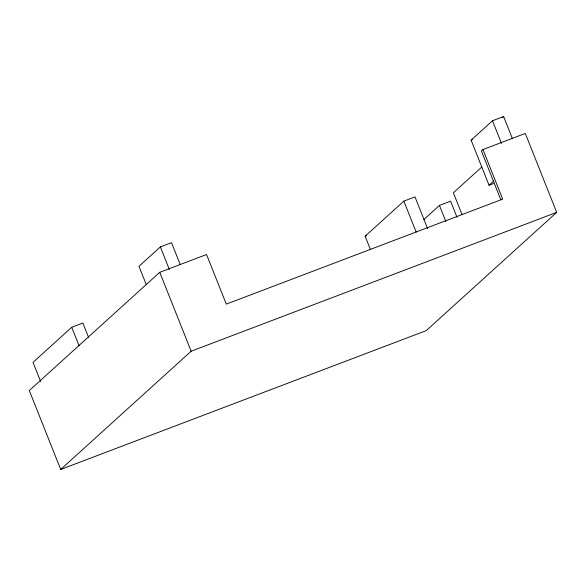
<?xml version="1.0" encoding="UTF-8"?>
<svg xmlns="http://www.w3.org/2000/svg" width="586" height="586" viewBox="0 0 586 586"><rect width="100%" height="100%" fill="white"/><g stroke="black" fill="none" stroke-linecap="round" stroke-linejoin="round"><path stroke-width="0.88" d="M88.523 337.236L82.875 323.04L71.726 327.274L33.021 362.36L40.661 381.567M180.151 264.396L171.515 242.685L160.366 246.918L138.985 266.3L146.295 284.671M482.945 149.54L502.685 199.137L226.291 304.119L206.55 254.514L159.744 272.3L29.3 390.547L60.702 469.459L426.256 330.614L556.7 212.366L525.298 133.454L482.945 149.54L481.399 150.939L500.803 199.701M60.702 469.459L191.146 351.212L556.7 212.366M370.455 249.577L365.144 236.217L403.849 201.13L414.991 196.896L427.619 228.628M493.507 183.557L489.054 185.249L471.107 140.157L492.489 120.775L503.63 116.541L512.274 138.252M502.297 117.757L503.63 116.541M423.964 219.442L439.449 205.408L450.59 201.174L456.985 217.238M481.765 167.047L453.381 192.772L462.127 214.754M489.054 185.249L493.734 181.023M471.107 140.157L472.697 139.556M365.144 236.217L366.733 235.616M492.489 120.775L501.462 143.321M439.449 205.408L445.843 221.471M403.849 201.13L416.141 232.027M160.366 246.918L169.339 269.465M159.744 272.3L191.146 351.212M71.726 327.274L79.037 345.645"/></g></svg>
